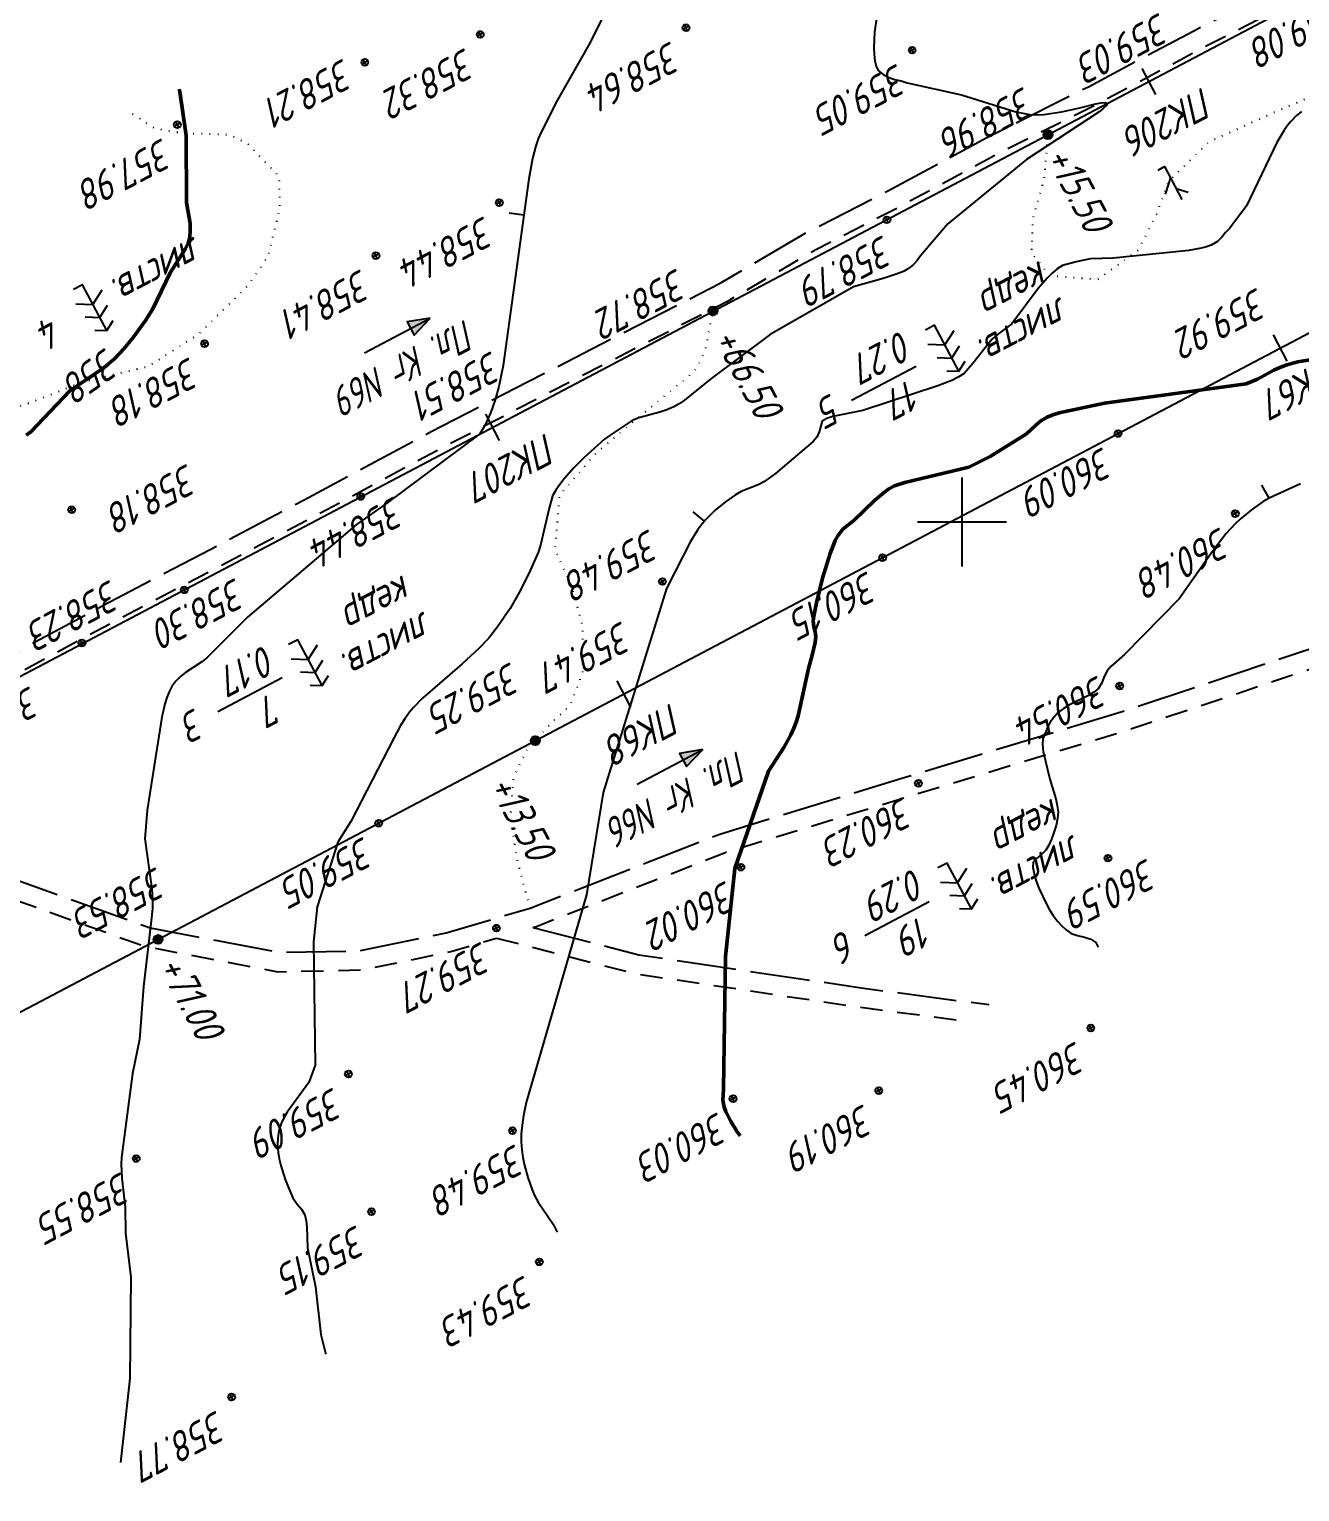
# Model space of a CAD drawing. Extents: x 1516777 to 1518423, y 2190420 to 2191479.
# Drawn here: x 1517674.3 to 1517845.5, y 2190669.3 to 2190866.4 of the extents above; entities that cross this region are included whole.
import ezdxf
from ezdxf.enums import TextEntityAlignment as Align

# ---------------------------------------------------------------- set-up
doc = ezdxf.new("R2010")
doc.units = 0
for name, pattern in [('ИИDash_30_20', [5, 3, -2]), ('ИИDash_80_20', [10, 8, -2]), ('ИИDot', [1, 0, -1])]:
    doc.linetypes.add(name, pattern=pattern)
for name, color, linetype, lineweight in [('ИИ_ГЕОСЕТКА_025', 3, 'Continuous', 25), ('ИИ_ДОРОГА_025', 7, 'Continuous', 25), ('ИИ_КОНТУР_025', 7, 'ИИDot', 25), ('ИИ_ОТМЕТКА_025', 7, 'Continuous', 25), ('ИИ_ПИКЕТАЖ_025', 7, 'Continuous', 25), ('ИИ_РАЗМЕР_025', 7, 'Continuous', 25), ('ИИ_РЕЛЬЕФ_025', 34, 'Continuous', 25), ('ИИ_РЕЛЬЕФ_050', 34, 'Continuous', 50), ('ИИ_ТЕКСТ_025', 7, 'Continuous', 25), ('ИИ_ТРАССА_ТРУБ_025', 7, 'Continuous', 25), ('ИИ_УГОДЬЯ_025', 7, 'Continuous', 25)]:
    doc.layers.add(name, color=color, linetype=linetype, lineweight=lineweight)
doc.styles.add('VNIPISIMPLEXCUR', font='simplex.shx', dxfattribs={"width": 0.8, "oblique": 15})
doc.dimstyles.new('ИИ-2000-м-dm$2', dxfattribs={"dimscale": 2, "dimtxt": 2.5, "dimasz": 2.5, "dimexe": 1.25, "dimexo": 0, "dimgap": 1, "dimtad": 2, "dimtoh": 1, "dimzin": 1, "dimdsep": 46, "dimtxsty": 'VNIPISIMPLEXCUR', "dimcen": 2.5, "dimaunit": 1, "dimazin": 0, "dimtfac": 1, "dimtmove": 1, "dimatfit": 2, "dimfxl": 1, "dimarcsym": 0})

# ---------------------------------------------------------------- blocks, each defined once
blk = doc.blocks.new('ИИ05383')
at = {"color": 0, "linetype": 'Continuous', "lineweight": 25}
for points in [[(0, 1.66), (-0.594, 2.254)], [(0.5, 0), (0, 0), (0, 2.5)], [(0, 0.833), (0.825, 1.658)]]:
    blk.add_lwpolyline(points, dxfattribs=at)
blk = doc.blocks.new('PICKET')
at = {"color": 0, "linetype": 'Continuous', "lineweight": 25}
for p, q in [((-0.23, 0), (0.23, 0)), ((0, 0.23), (0, -0.23))]:
    blk.add_line(p, q, dxfattribs=at)
blk.add_circle((0, 0), 0.23, dxfattribs=at)
at = {"color": 0, "linetype": 'Continuous', "style": 'VNIPISIMPLEXCUR', "oblique": 15, "width": 0.8}
blk.add_attdef('OTMETKA', (1.25, 0.3), '', height=2, dxfattribs=at)
at = {"color": 8, "linetype": 'Continuous', "style": 'VNIPISIMPLEXCUR', "oblique": 15, "width": 0.8, "flags": 1}
blk.add_attdef('NOMER', (1.25, -2.7), '', height=2, dxfattribs=at)
blk = doc.blocks.new('ИИ053672А')
at = {"color": 0, "linetype": 'Continuous'}
for points in [[(0.7, 3.096), (0, 3.5), (-0.7, 3.096)], [(0, 3.5), (0, 0), (0.7, 0)], [(0.85, 2.009), (0, 2.5), (-0.85, 2.009)], [(1, 0.923), (0, 1.5), (-1, 0.923)]]:
    blk.add_lwpolyline(points, dxfattribs=at)
at = {"color": 0, "linetype": 'Continuous', "style": 'VNIPISIMPLEXCUR', "oblique": 15, "width": 0.8}
blk.add_attdef('RACE1', text='', height=2, dxfattribs=at).set_placement((-2, 2.25), align=Align.RIGHT)
blk.add_attdef('HEIGHT', (2, 2.25), '', height=2, dxfattribs=at)
blk.add_attdef('DISTANCE', text='', height=2, dxfattribs=at).set_placement((8.5, 1.75), align=Align.MIDDLE_LEFT)
blk.add_attdef('RACE2', text='', height=2, dxfattribs=at).set_placement((-2, 1.25), align=Align.TOP_RIGHT)
blk.add_attdef('THICKNESS', text='', height=2, dxfattribs=at).set_placement((2, 1.25), align=Align.TOP_LEFT)
blk = doc.blocks.new('ИИ15001')
at = {"color": 0, "linetype": 'Continuous', "lineweight": 25}
blk.add_lwpolyline([(0, 1), (0, -1)], dxfattribs=at)
at = {"color": 0, "linetype": 'Continuous', "lineweight": 25, "style": 'VNIPISIMPLEXCUR', "oblique": 15, "width": 0.8}
blk.add_attdef('STATIONING', text='', height=2, dxfattribs=at).set_placement((0, 2), align=Align.CENTER)
at = {"color": 7, "linetype": 'Continuous', "lineweight": 25, "style": 'VNIPISIMPLEXCUR', "oblique": 15, "width": 0.8}
blk.add_attdef('HEIGHT', text='', height=2, dxfattribs=at).set_placement((0, -2), align=Align.TOP_CENTER)
blk = doc.blocks.new('ИИ15002')
at = {"linetype": 'Continuous', "lineweight": 25}
h = blk.add_hatch(color=0, dxfattribs=at)
edge = h.paths.add_edge_path()
edge.add_arc((0, 0), 0.3, 0, 360)
at = {"color": 0, "linetype": 'Continuous', "lineweight": 25}
blk.add_circle((0, 0), 0.3, dxfattribs=at)
at = {"color": 0, "linetype": 'Continuous', "style": 'VNIPISIMPLEXCUR', "oblique": 15, "width": 0.8}
blk.add_attdef('STATIONING', (1, 1.3), '', height=2, rotation=90, dxfattribs=at)
at = {"color": 7, "linetype": 'Continuous', "style": 'VNIPISIMPLEXCUR', "oblique": 15, "width": 0.8}
blk.add_attdef('HEIGHT', text='', height=2, dxfattribs=at).set_placement((0, -1.3), align=Align.TOP_CENTER)
blk = doc.blocks.new('ИИ053296')
at = {"color": 0, "linetype": 'Continuous', "lineweight": 25}
blk.add_lwpolyline([(0, 0), (1, 0)], dxfattribs=at)
blk = doc.blocks.new('ИИ05012')
at = {"color": 0, "linetype": 'Continuous', "lineweight": 25, "flags": 128}
for points in [[(0, 3), (0, -3)], [(-3, 0), (3, 0)]]:
    blk.add_lwpolyline(points, dxfattribs=at)
blk = doc.blocks.new('*D37')
at = {"layer": 'Defpoints', "color": 0, "transparency": 16777216}
for p in [(1516997.99, 2191462.82), (1518374.71, 2191103.61), (1517445.63, 2190623.9), (1517459.23, 2190587.38), (1517312.46, 2190543.97)]:
    blk.add_point(p, dxfattribs=at)
at = {"layer": 'ИИ_РАЗМЕР_025', "color": 0, "lineweight": -2, "transparency": 16777216}
for p, q in [((1517451.91, 2190631.64), (1517459.4, 2190635.59)), ((1517448.2, 2190623.46), (1517451.91, 2190631.64))]:
    blk.add_line(p, q, dxfattribs=at)
blk.add_arc((1517445.24, 2190613.92), 9.98, 50.8939, 94.6714, dxfattribs=at)
at = {"layer": 'ИИ_РАЗМЕР_025', "color": 0, "transparency": 16777216}
for points in [[(1517444.62, 2190623.24), (1517444.24, 2190624.52), (1517440.59, 2190622.76)], [(1517452.06, 2190622.09), (1517451.02, 2190621.25), (1517454.08, 2190618.58)]]:
    blk.add_solid(points, dxfattribs=at)
at = {"layer": 'ИИ_РАЗМЕР_025', "color": 0, "transparency": 16777216, "insert": (1517457.5, 2190631.19), "char_height": 4, "attachment_point": 5, "rotation": 207.7821, "style": 'VNIPISIMPLEXCUR'}
blk.add_mtext('90%%d', dxfattribs=at)
blk = doc.blocks.new('*D38')
at = {"layer": 'Defpoints', "color": 0, "transparency": 16777216}
for p in [(1518374.71, 2191103.61), (1517383.3, 2190581.34), (1517389.76, 2190577.24), (1517312.46, 2190543.97), (1517433.62, 2190485.82)]:
    blk.add_point(p, dxfattribs=at)
at = {"layer": 'ИИ_РАЗМЕР_025', "color": 0, "lineweight": -2, "transparency": 16777216}
for p, q in [((1517396.55, 2190576.56), (1517404.05, 2190580.5)), ((1517390.59, 2190579.05), (1517396.55, 2190576.56))]:
    blk.add_line(p, q, dxfattribs=at)
blk.add_arc((1517383.32, 2190581.3), 7.61, 328.2344, 357.3275, dxfattribs=at)
at = {"layer": 'ИИ_РАЗМЕР_025', "color": 0, "transparency": 16777216}
for points in [[(1517390.28, 2190580.8), (1517391.58, 2190581.09), (1517390.06, 2190584.85)], [(1517390.25, 2190576.81), (1517389.34, 2190577.78), (1517386.87, 2190574.56)]]:
    blk.add_solid(points, dxfattribs=at)
at = {"layer": 'ИИ_РАЗМЕР_025', "color": 0, "transparency": 16777216, "insert": (1517402.14, 2190576.11), "char_height": 4, "attachment_point": 5, "rotation": 207.7821, "style": 'VNIPISIMPLEXCUR'}
blk.add_mtext('90%%d', dxfattribs=at)
blk = doc.blocks.new('*D39')
at = {"layer": 'Defpoints', "color": 0, "transparency": 16777216}
for p in [(1518374.71, 2191103.61), (1517346.49, 2190565.29), (1517354.45, 2190558.5), (1517312.46, 2190543.97), (1517398.19, 2190467.15)]:
    blk.add_point(p, dxfattribs=at)
at = {"layer": 'ИИ_РАЗМЕР_025', "color": 0, "lineweight": -2, "transparency": 16777216}
blk.add_arc((1517347.89, 2190562.63), 7.75, 327.6817, 357.8802, dxfattribs=at)
at = {"layer": 'ИИ_РАЗМЕР_025', "color": 0, "transparency": 16777216}
for points in [[(1517354.99, 2190562.2), (1517356.29, 2190562.5), (1517354.75, 2190566.25)], [(1517354.89, 2190558), (1517353.99, 2190558.98), (1517351.5, 2190555.78)]]:
    blk.add_solid(points, dxfattribs=at)
at = {"layer": 'ИИ_РАЗМЕР_025', "color": 0, "transparency": 16777216, "insert": (1517360.55, 2190560.37), "char_height": 4, "attachment_point": 5, "rotation": 207.7821, "style": 'VNIPISIMPLEXCUR'}
blk.add_mtext('90%%d', dxfattribs=at)
blk = doc.blocks.new('*D40')
at = {"layer": 'Defpoints', "color": 0, "transparency": 16777216}
for p in [(1518374.71, 2191103.61), (1517312.46, 2190543.97), (1517312.46, 2190543.97), (1517316.73, 2190536.61), (1517283.12, 2190423.93)]:
    blk.add_point(p, dxfattribs=at)
at = {"layer": 'ИИ_РАЗМЕР_025', "color": 0, "lineweight": -2, "transparency": 16777216}
for p, q in [((1517319.17, 2190538.73), (1517325.54, 2190526.65)), ((1517325.54, 2190526.65), (1517340.04, 2190534.3))]:
    blk.add_line(p, q, dxfattribs=at)
blk.add_arc((1517312.46, 2190543.97), 8.51, 283.4479, 0.5992, dxfattribs=at)
at = {"layer": 'ИИ_РАЗМЕР_025', "color": 0, "transparency": 16777216}
for points in [[(1517320.32, 2190543.89), (1517321.62, 2190544.22), (1517319.99, 2190547.94)], [(1517314.44, 2190535.03), (1517314.44, 2190536.36), (1517310.44, 2190535.7)]]:
    blk.add_solid(points, dxfattribs=at)
at = {"layer": 'ИИ_РАЗМЕР_025', "color": 0, "transparency": 16777216, "insert": (1517334.81, 2190527.72), "char_height": 4, "attachment_point": 5, "rotation": 207.7821, "style": 'VNIPISIMPLEXCUR'}
blk.add_mtext("131°31'", dxfattribs=at)
blk = doc.blocks.new('ИИ15009')
at = {"linetype": 'Continuous', "lineweight": 25}
blk.add_hatch(color=0, dxfattribs=at).paths.add_polyline_path([(0, 0), (1.5, -0.5), (1.5, 0.5)])
at = {"color": 0, "linetype": 'Continuous', "lineweight": 25}
blk.add_lwpolyline([(0, 0), (1.5, -0.5), (1.5, 0.5)], close=True, dxfattribs=at)
blk.add_lwpolyline([(5, 0), (0, 0)], dxfattribs=at)

msp = doc.modelspace()

# ---------------------------------------------------------------- linework, layer by layer
at = {"layer": 'ИИ_ДОРОГА_025', "linetype": 'ИИDash_80_20', "flags": 128}
for points in [[(1517639.369, 2190764.985), (1517644.163, 2190767.511), (1517649.587, 2190770.433), (1517656.941, 2190774.176), (1517664.58, 2190777.988), (1517674.98, 2190783.801), (1517684.176, 2190788.73), (1517697.522, 2190795.721), (1517711.331, 2190802.988), (1517728.343, 2190812.139), (1517741.528, 2190818.933), (1517752.694, 2190824.662), (1517767.408, 2190832.187), (1517779.051, 2190839.002), (1517789.992, 2190844.614), (1517803.344, 2190851.798), (1517817.037, 2190858.666), (1517831.335, 2190866.257), (1517856.639, 2190879.219), (1517876.395, 2190889.646), (1517887.535, 2190896.202), (1517902.544, 2190904.108), (1517917.684, 2190912.222), (1517927.845, 2190917.574), (1517945.302, 2190926.771), (1517966.397, 2190937.261), (1517985.624, 2190947.597), (1517994.283, 2190952.109), (1517997.892, 2190953.931), (1517999.646, 2190954.898), (1518008.078, 2190959.486), (1518018.798, 2190964.763), (1518035.591, 2190973.732), (1518049.699, 2190980.715), (1518052.887, 2190982.394), (1518056.523, 2190984.447), (1518059.909, 2190986.253), (1518063.365, 2190988.218), (1518066.641, 2190989.98), (1518070.852, 2190992.4), (1518075.312, 2190994.9), (1518079.062, 2190996.976), (1518085.686, 2191000.694), (1518088.55, 2191002.15), (1518088.8, 2191002.286), (1518093.557, 2191004.864), (1518097.985, 2191006.821), (1518101.354, 2191008.343), (1518106.023, 2191010.682), (1518110.908, 2191013.255), (1518115.302, 2191015.691), (1518119.014, 2191017.81), (1518124.07, 2191020.361), (1518129.024, 2191022.884), (1518134.936, 2191025.848), (1518143.333, 2191030.331), (1518151.611, 2191034.633), (1518159.438, 2191038.702), (1518165.776, 2191042.116), (1518173.176, 2191046.013), (1518181.88, 2191050.598), (1518188.366, 2191053.89), (1518194.298, 2191057.098), (1518199.687, 2191059.969), (1518204.693, 2191063.958), (1518207.049, 2191065.908), (1518208.568, 2191067.21), (1518210.998, 2191068.534), (1518214.159, 2191069.77), (1518217.421, 2191071.264), (1518221.975, 2191072.988), (1518225.595, 2191074.106), (1518229.415, 2191076.383), (1518233.842, 2191078.152), (1518241.544, 2191082.418), (1518247.909, 2191085.467), (1518251.779, 2191087.439), (1518254.542, 2191088.928), (1518257.464, 2191090.399), (1518262.491, 2191092.946), (1518271.712, 2191097.938), (1518281.797, 2191103.15), (1518287.664, 2191106.153), (1518293.094, 2191109.137), (1518297.579, 2191111.378), (1518301.112, 2191113.243), (1518303.993, 2191115.094), (1518307.633, 2191116.741), (1518313.541, 2191119.924), (1518316.327, 2191121.327), (1518319.607, 2191122.88)], [(1517642.706, 2190763.804), (1517646.373, 2190762.382), (1517671.272, 2190752.235), (1517690.556, 2190745.311), (1517707.985, 2190741.988), (1517718.885, 2190742.215), (1517730.452, 2190744.619), (1517741.78, 2190747.952), (1517767.338, 2190757.936), (1517792.022, 2190765.499), (1517821.583, 2190774.45), (1517864.349, 2190788.733), (1517898.746, 2190798.952), (1517931.206, 2190809.766), (1517969.377, 2190822.242)], [(1517742.143, 2190745.349), (1517756.461, 2190741.677), (1517786.712, 2190737.16), (1517803.68, 2190734.946)]]:
    msp.add_lwpolyline(points, dxfattribs=at)
at = {"layer": 'ИИ_ДОРОГА_025', "linetype": 'ИИDash_30_20', "flags": 128}
for points in [[(1517642.706, 2190763.804), (1517645.386, 2190765.216), (1517650.794, 2190768.13), (1517658.111, 2190771.855), (1517665.795, 2190775.689), (1517676.229, 2190781.52), (1517685.394, 2190786.433), (1517698.73, 2190793.419), (1517712.552, 2190800.693), (1517729.555, 2190809.838), (1517742.717, 2190816.621), (1517753.879, 2190822.348), (1517768.657, 2190829.906), (1517780.302, 2190836.721), (1517791.201, 2190842.312), (1517804.543, 2190849.49), (1517818.23, 2190856.356), (1517832.537, 2190863.952), (1517857.839, 2190876.912), (1517877.662, 2190887.375), (1517888.801, 2190893.93), (1517903.764, 2190901.812), (1517918.904, 2190909.926), (1517929.057, 2190915.273), (1517946.487, 2190924.457), (1517967.591, 2190934.952), (1517986.84, 2190945.299), (1517995.469, 2190949.795), (1517999.106, 2190951.632), (1518000.895, 2190952.617), (1518009.274, 2190957.177), (1518019.985, 2190962.449), (1518036.78, 2190971.419), (1518050.881, 2190978.399), (1518054.132, 2190980.112), (1518057.774, 2190982.167), (1518061.163, 2190983.976), (1518064.623, 2190985.943), (1518067.905, 2190987.707), (1518072.135, 2190990.139), (1518076.577, 2190992.628), (1518080.328, 2190994.705), (1518086.912, 2190998.401), (1518089.759, 2190999.848), (1518090.039, 2191000), (1518094.704, 2191002.528), (1518099.046, 2191004.447), (1518102.472, 2191005.995), (1518107.211, 2191008.369), (1518112.144, 2191010.967), (1518116.577, 2191013.425), (1518120.245, 2191015.519), (1518125.246, 2191018.042), (1518130.196, 2191020.564), (1518136.131, 2191023.539), (1518144.545, 2191028.03), (1518152.81, 2191032.326), (1518160.654, 2191036.403), (1518166.999, 2191039.821), (1518174.388, 2191043.713), (1518183.074, 2191048.289), (1518189.573, 2191051.587), (1518195.528, 2191054.807), (1518201.121, 2191057.787), (1518206.332, 2191061.939), (1518208.723, 2191063.919), (1518210.052, 2191065.057), (1518212.098, 2191066.172), (1518215.175, 2191067.375), (1518218.423, 2191068.863), (1518222.82, 2191070.527), (1518226.66, 2191071.713), (1518230.57, 2191074.044), (1518234.959, 2191075.798), (1518242.737, 2191080.106), (1518249.061, 2191083.136), (1518252.986, 2191085.136), (1518255.743, 2191086.622), (1518258.637, 2191088.078), (1518263.698, 2191090.643), (1518272.928, 2191095.64), (1518282.987, 2191100.838), (1518288.882, 2191103.856), (1518294.302, 2191106.834), (1518298.768, 2191109.066), (1518302.423, 2191110.996), (1518305.238, 2191112.804), (1518308.787, 2191114.409), (1518314.742, 2191117.618), (1518317.468, 2191118.991), (1518320.446, 2191120.4)], [(1517742.143, 2190745.349), (1517742.622, 2190745.49), (1517768.193, 2190755.479), (1517792.78, 2190763.011), (1517822.371, 2190771.972), (1517865.132, 2190786.254), (1517899.528, 2190796.472), (1517932.021, 2190807.297), (1517955.699, 2190815.036)], [(1517639.866, 2190762.117), (1517645.413, 2190759.966), (1517670.342, 2190749.806), (1517689.869, 2190742.795), (1517707.767, 2190739.383), (1517719.179, 2190739.621), (1517731.085, 2190742.095), (1517737.269, 2190743.915)], [(1517737.269, 2190743.915), (1517755.945, 2190739.126), (1517786.352, 2190734.585), (1517799.691, 2190732.845)]]:
    msp.add_lwpolyline(points, dxfattribs=at)
at = {"layer": 'ИИ_КОНТУР_025', "flags": 128}
for points in [[(1517811.664, 2190853.062), (1517811.076, 2190846.35), (1517809.548, 2190840.853), (1517809.344, 2190836.272), (1517811.789, 2190833.218), (1517818.309, 2190832.709), (1517823.81, 2190836.679), (1517826.255, 2190841.464), (1517827.885, 2190845.943), (1517833.285, 2190851.236), (1517842.046, 2190855.206), (1517847.751, 2190857.649), (1517850.705, 2190860.296), (1517852.539, 2190862.128), (1517858.658, 2190867.521), (1517866.478, 2190874.033), (1517879.773, 2190878.2), (1517883.161, 2190872.209), (1517880.555, 2190862.832), (1517873.516, 2190857.623), (1517862.308, 2190854.497), (1517853.184, 2190846.943), (1517847.596, 2190841.799), (1517848.141, 2190831.63), (1517855.009, 2190825.845), (1517861.004, 2190822.198), (1517869.346, 2190820.635), (1517878.991, 2190819.854), (1517887.332, 2190817.249), (1517896.195, 2190816.728), (1517901.669, 2190816.728), (1517908.446, 2190818.03), (1517918.613, 2190819.854), (1517931.907, 2190818.291), (1517939.466, 2190820.375), (1517944.158, 2190825.584), (1517945.983, 2190833.919), (1517945.722, 2190842.255), (1517943.116, 2190849.808), (1517936.353, 2190859.71), (1517931.392, 2190870.048), (1517931.331, 2190875.025), (1517933.21, 2190879.763), (1517935.556, 2190882.107), (1517941.295, 2190887.197)], [(1517688.188, 2190854.999), (1517691.181, 2190853.069), (1517694.806, 2190852.43), (1517701.309, 2190852.217), (1517703.761, 2190850.939), (1517707.919, 2190846.571), (1517708.025, 2190842.31), (1517706.426, 2190835.812), (1517703.761, 2190831.87), (1517697.045, 2190825.266), (1517690.222, 2190820.898), (1517681.48, 2190818.874), (1517674.551, 2190816.104), (1517671.422, 2190815.061), (1517665.697, 2190814.909), (1517659.834, 2190815.016), (1517656.422, 2190816.294), (1517652.691, 2190818.638), (1517649.706, 2190821.727), (1517648, 2190827.053), (1517647.574, 2190832.699), (1517647.73, 2190833.686)], [(1517741.78, 2190747.952), (1517739.993, 2190754.681), (1517739.167, 2190760.457), (1517739.58, 2190765.614), (1517741.231, 2190769.121), (1517744.741, 2190773.04), (1517747.218, 2190775.309), (1517748.87, 2190779.641), (1517748.87, 2190786.036), (1517747.425, 2190791.193), (1517745.154, 2190796.35), (1517745.773, 2190803.57), (1517750.728, 2190809.346), (1517757.127, 2190814.709), (1517763.94, 2190820.279), (1517765.385, 2190822.961), (1517766.503, 2190828.804)]]:
    msp.add_lwpolyline(points, dxfattribs=at)
at = {"layer": 'ИИ_ПИКЕТАЖ_025'}
for points in [[(1517793.808, 2190820.969), (1517785.122, 2190816.393)], [(1517708.377, 2190778.98), (1517699.692, 2190774.404)]]:
    msp.add_lwpolyline(points, dxfattribs=at)
at = {"layer": 'ИИ_РЕЛЬЕФ_025'}
for points, elevation in [([(1517755.434, 2190875.932), (1517749.888, 2190864.64), (1517745.431, 2190856.798), (1517743.268, 2190852.554), (1517742.885, 2190851.65), (1517742.547, 2190850.697), (1517742.105, 2190849.009), (1517741.629, 2190846.269), (1517738.17, 2190821.074), (1517737.555, 2190818.251), (1517737.057, 2190816.483), (1517736.475, 2190814.821), (1517735.798, 2190813.281), (1517735.42, 2190812.562), (1517735.014, 2190811.878), (1517722.455, 2190802.536), (1517718.369, 2190799.65), (1517703.702, 2190787.167), (1517698.204, 2190781.667), (1517697.506, 2190781.144), (1517695.319, 2190779.694), (1517694.635, 2190779.152), (1517694.011, 2190778.532), (1517693.47, 2190777.803), (1517693.1, 2190777.11), (1517692.79, 2190776.339), (1517692.532, 2190775.5), (1517692.13, 2190773.672), (1517690.14, 2190761.145), (1517689.853, 2190757.279), (1517690.789, 2190750.554), (1517690.887, 2190748.823), (1517690.865, 2190747.907), (1517690.691, 2190746.223), (1517689.641, 2190737.373), (1517689.105, 2190730.24), (1517688.174, 2190725.65), (1517686.692, 2190714.323), (1517686.657, 2190713.463), (1517686.75, 2190711.547), (1517687.203, 2190707.616), (1517687.215, 2190704.13), (1517687.967, 2190698.207), (1517687.804, 2190684.542), (1517686.574, 2190673.25)], 358.5), ([(1517788.523, 2190868.189), (1517788.223, 2190866.032), (1517788.125, 2190863.949), (1517788.164, 2190863), (1517788.267, 2190862.15), (1517788.44, 2190861.425), (1517788.687, 2190860.851), (1517789.345, 2190860.364), (1517790.069, 2190859.955), (1517790.885, 2190859.656), (1517791.787, 2190859.458), (1517792.632, 2190859.194), (1517799.946, 2190857.56), (1517807.284, 2190855.28), (1517808.197, 2190855.084), (1517809.109, 2190854.941), (1517810.019, 2190854.861), (1517811.055, 2190854.941), (1517813.44, 2190855.299), (1517815.889, 2190855.822), (1517817.984, 2190856.336), (1517818.769, 2190856.487), (1517819.31, 2190856.523), (1517819.555, 2190856.411), (1517819.471, 2190856.151), (1517819.096, 2190855.773), (1517818.481, 2190855.298), (1517808.689, 2190848.873), (1517798.082, 2190840.205), (1517794.398, 2190835.857), (1517793.958, 2190835.262), (1517793.452, 2190834.683), (1517792.781, 2190834.148), (1517792.097, 2190833.776), (1517791.284, 2190833.437), (1517789.389, 2190832.829), (1517785.362, 2190831.675), (1517774.132, 2190825.278), (1517766.16, 2190819.282), (1517762.615, 2190816.423), (1517761.889, 2190815.936), (1517761.151, 2190815.51), (1517760.227, 2190815.103), (1517759.273, 2190814.799), (1517756.42, 2190814.027), (1517755.536, 2190813.658), (1517752.553, 2190811.718), (1517751.806, 2190811.153), (1517749.077, 2190808.693), (1517747.69, 2190807.305), (1517746.379, 2190805.824), (1517745.788, 2190805.062), (1517745.259, 2190804.294), (1517744.807, 2190803.524), (1517744.286, 2190801.665), (1517743.196, 2190796.888), (1517742.854, 2190795.881), (1517741.808, 2190793.457), (1517740.545, 2190790.916), (1517739.073, 2190788.352), (1517737.4, 2190785.863), (1517736.212, 2190784.353), (1517734.879, 2190782.948), (1517732.612, 2190780.885), (1517727.275, 2190776.265), (1517726.047, 2190774.989), (1517725.525, 2190774.358), (1517724.88, 2190773.465), (1517724.325, 2190772.589), (1517723.407, 2190770.871), (1517717.594, 2190759.647), (1517715.878, 2190756.826), (1517713.056, 2190748.116), (1517712.598, 2190743.422), (1517712.817, 2190726.793), (1517711.94, 2190724.443), (1517709.018, 2190720.468), (1517708.559, 2190719.691), (1517708.217, 2190718.93), (1517707.924, 2190717.948), (1517707.772, 2190717.003), (1517707.741, 2190716.042), (1517707.812, 2190715.016), (1517707.945, 2190714.181), (1517708.163, 2190713.267), (1517708.77, 2190711.362), (1517709.47, 2190709.615), (1517709.804, 2190708.899), (1517710.363, 2190708.066), (1517710.945, 2190707.393), (1517711.4, 2190706.6), (1517711.592, 2190705.823), (1517711.682, 2190704.95), (1517711.778, 2190702.165), (1517712.867, 2190696.902), (1517713.584, 2190690.501), (1517714.204, 2190687.988), (1517714.255, 2190687.834)], 359), ([(1517845.792, 2190855.321), (1517845.064, 2190854.73), (1517844.316, 2190853.971), (1517843.843, 2190853.391), (1517843.375, 2190852.717), (1517842.452, 2190851.136), (1517838.369, 2190842.604), (1517836.098, 2190839.611), (1517835.544, 2190839.014), (1517835.038, 2190838.401), (1517834.436, 2190837.819), (1517833.592, 2190837.314), (1517832.978, 2190837.084), (1517832.26, 2190836.887), (1517830.566, 2190836.576), (1517820.39, 2190835.573), (1517817.351, 2190835.447), (1517815.417, 2190835.083), (1517813.538, 2190834.553), (1517812.832, 2190834.103), (1517812.159, 2190833.552), (1517811.514, 2190832.917), (1517810.287, 2190831.457), (1517806.732, 2190826.7), (1517804.785, 2190825.267), (1517804.117, 2190824.674), (1517803.606, 2190824.109), (1517801.467, 2190821.344), (1517800.281, 2190820.032), (1517799.495, 2190819.518), (1517798.634, 2190819.078), (1517796.77, 2190818.338), (1517786.649, 2190815.018), (1517782.608, 2190814.218), (1517781.78, 2190813.94), (1517781.171, 2190813.569), (1517780.728, 2190812.148), (1517780.422, 2190811.445), (1517779.922, 2190810.853), (1517774.845, 2190806.53), (1517774.074, 2190805.932), (1517773.306, 2190805.412), (1517772.536, 2190805.005), (1517770.239, 2190804.097), (1517769.474, 2190803.675), (1517768.118, 2190802.719), (1517766.751, 2190801.581), (1517765.447, 2190800.277), (1517764.842, 2190799.568), (1517764.336, 2190798.888), (1517763.408, 2190797.38), (1517760.172, 2190791.016), (1517751.632, 2190763.554), (1517749.386, 2190749.758), (1517741.258, 2190721.769), (1517740.879, 2190719.985), (1517740.645, 2190718.328), (1517740.594, 2190717.555), (1517740.59, 2190716.445), (1517740.657, 2190715.393), (1517740.786, 2190714.392), (1517740.968, 2190713.438), (1517741.456, 2190711.65), (1517742.05, 2190709.99), (1517742.436, 2190709.129), (1517742.882, 2190708.335), (1517744.871, 2190705.376), (1517745.442, 2190704.264)], 359.5), ([(1517845.659, 2190805.141), (1517841.412, 2190803.211), (1517840.599, 2190802.744), (1517839.029, 2190801.649), (1517837.498, 2190800.394), (1517836.859, 2190799.796), (1517835.625, 2190798.454), (1517833.856, 2190796.168), (1517829.273, 2190789.629), (1517821.923, 2190782.122), (1517820.083, 2190780.526), (1517819.571, 2190779.949), (1517819.17, 2190779.161), (1517818.871, 2190778.327), (1517818.359, 2190777.518), (1517817.788, 2190777.044), (1517817.043, 2190776.6), (1517814.415, 2190775.299), (1517813.623, 2190774.824), (1517812.981, 2190774.303), (1517812.394, 2190773.668), (1517811.879, 2190773.005), (1517811.511, 2190772.282), (1517810.91, 2190770.781), (1517810.857, 2190769.956), (1517810.953, 2190769.07), (1517811.834, 2190765.321), (1517812.671, 2190762.679), (1517812.845, 2190761.787), (1517812.967, 2190760.89), (1517812.878, 2190760.02), (1517812.68, 2190759.093), (1517812.398, 2190758.156), (1517812.061, 2190757.26), (1517811.692, 2190756.454), (1517811.32, 2190755.787), (1517810.706, 2190755.194), (1517810.11, 2190754.709), (1517809.588, 2190754.169), (1517809.561, 2190753.473), (1517809.717, 2190752.595), (1517810.014, 2190751.6), (1517810.412, 2190750.552), (1517811.345, 2190748.556), (1517811.798, 2190747.739), (1517812.301, 2190746.958), (1517812.848, 2190746.243), (1517813.433, 2190745.599), (1517814.052, 2190745.031), (1517814.701, 2190744.545), (1517815.584, 2190744.271), (1517816.516, 2190744.057), (1517817.375, 2190743.783), (1517818.041, 2190743.33), (1517818.369, 2190742.685)], 360.5)]:
    msp.add_lwpolyline(points, dxfattribs=dict(at, elevation=elevation))
at = {"layer": 'ИИ_РЕЛЬЕФ_050'}
for points, elevation in [([(1517694.489, 2190858.318), (1517694.577, 2190857.969), (1517695.424, 2190852.07), (1517695.476, 2190843.059), (1517695.942, 2190840.232), (1517695.964, 2190839.3), (1517695.92, 2190838.375), (1517695.666, 2190837.56), (1517695.276, 2190836.757), (1517693.262, 2190833.582), (1517690.904, 2190828.715), (1517689.932, 2190827.155), (1517688.284, 2190824.848), (1517687.064, 2190823.37), (1517685.759, 2190822.009), (1517684.348, 2190820.821), (1517679.724, 2190817.693), (1517674.469, 2190812.144), (1517673.827, 2190811.699)], 358), ([(1517854.917, 2190823.164), (1517845.299, 2190821.584), (1517843.794, 2190821.182), (1517842.843, 2190820.83), (1517842.031, 2190820.449), (1517839.831, 2190819.258), (1517838.336, 2190818.632), (1517819.235, 2190816.022), (1517813.125, 2190814.726), (1517812.254, 2190814.453), (1517811.492, 2190814.138), (1517810.65, 2190813.632), (1517809.964, 2190813.067), (1517808.685, 2190811.899), (1517803.822, 2190808.838), (1517800.937, 2190807.404), (1517792.311, 2190805.332), (1517790.902, 2190804.85), (1517790.132, 2190804.455), (1517789.538, 2190804.03), (1517788.216, 2190802.872), (1517785.414, 2190800.183), (1517783.948, 2190799.026), (1517783.246, 2190798.126), (1517782.921, 2190797.488), (1517782.231, 2190795.736), (1517781.208, 2190792.421), (1517780.382, 2190789.093), (1517780.044, 2190787.317), (1517779.961, 2190786.662), (1517780.014, 2190785.81), (1517780.208, 2190785.208), (1517780.304, 2190784.523), (1517780.215, 2190783.764), (1517779.787, 2190782.035), (1517779.303, 2190780.26), (1517777.922, 2190773.866), (1517777.659, 2190773.01), (1517777.357, 2190772.19), (1517776.95, 2190771.293), (1517775.998, 2190769.624), (1517773.927, 2190766.433), (1517769.403, 2190753.282), (1517768.112, 2190741.428), (1517767.871, 2190723.586), (1517767.747, 2190722.059), (1517767.939, 2190721.111), (1517768.169, 2190720.543), (1517768.815, 2190719.272), (1517769.709, 2190717.819), (1517770.11, 2190717.26)], 360)]:
    msp.add_lwpolyline(points, dxfattribs=dict(at, elevation=elevation))
at = {"layer": 'ИИ_ТРАССА_ТРУБ_025', "color": 4}
for points in [[(1518356.054, 2191139.03), (1518326.78, 2191123.61), (1518126.36, 2191018.02), (1517878.75, 2190887.57), (1517637.12, 2190760.28), (1517400.06, 2190635.39), (1517285.1, 2190853.45), (1517160.06, 2191090.88), (1517083.07, 2191237.03), (1516971.455, 2191448.836)], [(1518374.713, 2191103.607), (1517312.459, 2190543.969), (1516865.23, 2191392.859)]]:
    msp.add_lwpolyline(points, dxfattribs=at)
at = {"layer": 'ИИ_УГОДЬЯ_025'}
msp.add_lwpolyline([(1517795.593, 2190748.812), (1517786.908, 2190744.236)], dxfattribs=at)

# ---------------------------------------------------------------- block references
at = {"layer": 'ИИ_ГЕОСЕТКА_025', "xscale": 2, "yscale": 2, "zscale": 2}
msp.add_blockref('ИИ05012', (1517800, 2190800), dxfattribs=at)
at = {"layer": 'ИИ_ОТМЕТКА_025'}
ref = msp.add_blockref('PICKET', (1517842.43, 2190868.51, 359.08), dxfattribs=dict(at, xscale=2, yscale=2, zscale=2, rotation=207.7819444444445))
ref.add_attrib('OTMETKA', '359.08', (1517850.16, 2190870.947, -354.32), dxfattribs={"layer": '0', "color": 0, "linetype": 'Continuous', "height": 4, "rotation": 207.78194, "style": 'VNIPISIMPLEXCUR', "oblique": 15, "width": 0.8})
at = {"layer": 'ИИ_ОТМЕТКА_025', "xscale": 2, "yscale": 2, "zscale": 2, "rotation": 207.7819444444445}
for p, values in [((1517762.8, 2190866.61, 358.64), {'OTMETKA': '358.64'}), ((1517735.06, 2190865.71, 358.32), {'OTMETKA': '358.32'}), ((1517793.285, 2190863.593, 359.05), {'OTMETKA': '359.05'}), ((1517694.223, 2190853.553, 357.98), {'OTMETKA': '357.98'}), ((1517737.628, 2190843.034, 358.44), {'OTMETKA': '358.44'}), ((1517721, 2190835.89, 358.41), {'OTMETKA': '358.41'}), ((1517697.89, 2190824.03, 358.18), {'OTMETKA': '358.18'}), ((1517821.054, 2190811.918, 360.09), {'OTMETKA': '360.09'}), ((1517836.85, 2190801.12, 360.48), {'OTMETKA': '360.48'}), ((1517789.306, 2190795.191, 360.15), {'OTMETKA': '360.15'}), ((1517794.126, 2190764.777, 360.23), {'OTMETKA': '360.23'}), ((1517721.375, 2190759.402, 359.05), {'OTMETKA': '359.05'}), ((1517770.2, 2190753.47, 360.02), {'OTMETKA': '360.02'}), ((1517737.245, 2190745.263, 359.27), {'OTMETKA': '359.27'}), ((1517817.375, 2190731.803, 360.45), {'OTMETKA': '360.45'}), ((1517717.28, 2190725.59, 359.09), {'OTMETKA': '359.09'}), ((1517788.786, 2190723.357, 360.19), {'OTMETKA': '360.19'}), ((1517769.136, 2190722.273, 360.03), {'OTMETKA': '360.03'}), ((1517688.68, 2190714.2, 358.55), {'OTMETKA': '358.55'}), ((1517720.4, 2190707.05, 359.15), {'OTMETKA': '359.15'}), ((1517743.03, 2190700.27, 359.43), {'OTMETKA': '359.43'}), ((1517701.54, 2190682.06, 358.77), {'OTMETKA': '358.77'})]:
    msp.add_blockref('PICKET', p, dxfattribs=at).add_auto_attribs(values)
at = {"layer": 'ИИ_ОТМЕТКА_025'}
ref = msp.add_blockref('PICKET', (1517719.5, 2190861.94, 358.21), dxfattribs=dict(at, xscale=2, yscale=2, zscale=2, rotation=207.7819444444445))
ref.add_attrib('OTMETKA', '358.21', (1517716.686, 2190862.575, 358.21), dxfattribs={"layer": '0', "color": 0, "linetype": 'Continuous', "height": 4, "rotation": 207.78194, "style": 'VNIPISIMPLEXCUR', "oblique": 15, "width": 0.8})
ref = msp.add_blockref('PICKET', (1517789.89, 2190840.72, 358.79), dxfattribs=dict(at, xscale=2, yscale=2, zscale=2, rotation=207.7819444444445))
ref.add_attrib('OTMETKA', '358.79', (1517789.456, 2190838.783, -354.61), dxfattribs={"layer": '0', "color": 0, "linetype": 'Continuous', "height": 4, "rotation": 207.78194, "style": 'VNIPISIMPLEXCUR', "oblique": 15, "width": 0.8})
ref = msp.add_blockref('PICKET', (1517679.98, 2190801.64, 358.18), dxfattribs=dict(at, xscale=2, yscale=2, zscale=2, rotation=207.7819444444445))
ref.add_attrib('OTMETKA', '358.18', (1517695.646, 2190807.967, 358.18), dxfattribs={"layer": '0', "color": 0, "linetype": 'Continuous', "height": 4, "rotation": 207.78194, "style": 'VNIPISIMPLEXCUR', "oblique": 15, "width": 0.8})
ref = msp.add_blockref('PICKET', (1517718.95, 2190803.43, 358.44), dxfattribs=dict(at, xscale=2, yscale=2, zscale=2, rotation=207.7819444444445))
ref.add_attrib('OTMETKA', '358.44', (1517723.588, 2190803.601, -354.96), dxfattribs={"layer": '0', "color": 0, "linetype": 'Continuous', "height": 4, "rotation": 207.78194, "style": 'VNIPISIMPLEXCUR', "oblique": 15, "width": 0.8})
ref = msp.add_blockref('PICKET', (1517759.61, 2190791.98, 359.48), dxfattribs=dict(at, xscale=2, yscale=2, zscale=2, rotation=207.7819444444445))
ref.add_attrib('OTMETKA', '359.48', (1517757.95, 2190799.16, 359.48), dxfattribs={"layer": '0', "color": 0, "linetype": 'Continuous', "height": 4, "rotation": 207.78194, "style": 'VNIPISIMPLEXCUR', "oblique": 15, "width": 0.8})
ref = msp.add_blockref('PICKET', (1517681.37, 2190783.68, 358.23), dxfattribs=dict(at, xscale=2, yscale=2, zscale=2, rotation=207.7819444444445))
ref.add_attrib('OTMETKA', '358.23', (1517685.265, 2190792.329, -355.17), dxfattribs={"layer": '0', "color": 0, "linetype": 'Continuous', "height": 4, "rotation": 207.78194, "style": 'VNIPISIMPLEXCUR', "oblique": 15, "width": 0.8})
ref = msp.add_blockref('PICKET', (1517695.16, 2190790.85, 358.3), dxfattribs=dict(at, xscale=2, yscale=2, zscale=2, rotation=207.7819444444445))
ref.add_attrib('OTMETKA', '358.30', (1517702.14, 2190792.582, -355.1), dxfattribs={"layer": '0', "color": 0, "linetype": 'Continuous', "height": 4, "rotation": 207.78194, "style": 'VNIPISIMPLEXCUR', "oblique": 15, "width": 0.8})
ref = msp.add_blockref('PICKET', (1517821.27, 2190777.89, 360.54), dxfattribs=dict(at, xscale=2, yscale=2, zscale=2, rotation=207.7819444444445))
ref.add_attrib('OTMETKA', '360.54', (1517818.42, 2190779.446, 360.54), dxfattribs={"layer": '0', "color": 0, "linetype": 'Continuous', "height": 4, "rotation": 207.78194, "style": 'VNIPISIMPLEXCUR', "oblique": 15, "width": 0.8})
ref = msp.add_blockref('PICKET', (1517663.8, 2190774.27, 358.23), dxfattribs=dict(at, xscale=2, yscale=2, zscale=2, rotation=207.7819444444445))
ref.add_attrib('OTMETKA', '358.23', (1517674.47, 2190778.004, -355.17), dxfattribs={"layer": '0', "color": 0, "linetype": 'Continuous', "height": 4, "rotation": 207.78194, "style": 'VNIPISIMPLEXCUR', "oblique": 15, "width": 0.8})
ref = msp.add_blockref('PICKET', (1517819.68, 2190754.69, 360.59), dxfattribs=dict(at, xscale=2, yscale=2, zscale=2, rotation=207.7819444444445))
ref.add_attrib('OTMETKA', '360.59', (1517825.07, 2190754.783, 360.59), dxfattribs={"layer": '0', "color": 0, "linetype": 'Continuous', "height": 4, "rotation": 207.78194, "style": 'VNIPISIMPLEXCUR', "oblique": 15, "width": 0.8})
ref = msp.add_blockref('PICKET', (1517739.41, 2190717.97, 359.48), dxfattribs=dict(at, xscale=2, yscale=2, zscale=2, rotation=207.7819444444445))
ref.add_attrib('OTMETKA', '359.48', (1517739.884, 2190716.26, 359.48), dxfattribs={"layer": '0', "color": 0, "linetype": 'Continuous', "height": 4, "rotation": 207.78194, "style": 'VNIPISIMPLEXCUR', "oblique": 15, "width": 0.8})
at = {"layer": 'ИИ_ПИКЕТАЖ_025', "color": 4}
ref = msp.add_blockref('ИИ15001', (1517825.216, 2190859.368, 359.03), dxfattribs=dict(at, xscale=2, yscale=2, zscale=2, rotation=207.7801))
ref.add_attrib('STATIONING', 'ПК206', dxfattribs={"layer": '0', "color": 0, "linetype": 'Continuous', "lineweight": 25, "height": 4, "rotation": 207.7801, "style": 'VNIPISIMPLEXCUR', "oblique": 15, "width": 0.8}).set_placement((1517827.08, 2190855.829), align=Align.CENTER)
ref.add_attrib('HEIGHT', '359.03', dxfattribs={"layer": '0', "color": 7, "linetype": 'Continuous', "lineweight": 25, "height": 4, "rotation": 207.78194, "style": 'VNIPISIMPLEXCUR', "oblique": 15, "width": 0.8}).set_placement((1517822.92, 2190862.236), align=Align.TOP_CENTER)
ref = msp.add_blockref('ИИ15002', (1517811.587, 2190852.189, 358.96), dxfattribs=dict(at, xscale=2, yscale=2, zscale=2, rotation=297.7797222222222))
ref.add_attrib('STATIONING', '+15.50', (1517811.144, 2190849.323, 358.96), dxfattribs={"layer": '0', "color": 0, "linetype": 'Continuous', "height": 4, "rotation": 297.77972, "style": 'VNIPISIMPLEXCUR', "oblique": 15, "width": 0.8})
ref.add_attrib('HEIGHT', '358.96', dxfattribs={"layer": '0', "color": 7, "linetype": 'Continuous', "height": 4, "rotation": 207.78194, "style": 'VNIPISIMPLEXCUR', "oblique": 15, "width": 0.8}).set_placement((1517804.488, 2190852.183, -0.73), align=Align.TOP_CENTER)
ref = msp.add_blockref('ИИ15002', (1517766.435, 2190828.449, 358.72), dxfattribs=dict(at, xscale=2, yscale=2, zscale=2, rotation=297.7797222222222))
ref.add_attrib('STATIONING', '+66.50', (1517766.371, 2190824.884, 358.72), dxfattribs={"layer": '0', "color": 0, "linetype": 'Continuous', "height": 4, "rotation": 297.77972, "style": 'VNIPISIMPLEXCUR', "oblique": 15, "width": 0.8})
ref.add_attrib('HEIGHT', '358.72', dxfattribs={"layer": '0', "color": 7, "linetype": 'Continuous', "height": 4, "rotation": 207.78194, "style": 'VNIPISIMPLEXCUR', "oblique": 15, "width": 0.8}).set_placement((1517757.837, 2190827.761, -0.97), align=Align.TOP_CENTER)
ref = msp.add_blockref('ИИ15001', (1517842.919, 2190823.437, 359.92), dxfattribs=dict(at, xscale=2, yscale=2, zscale=2, rotation=207.7821))
ref.add_attrib('STATIONING', 'ПК67', dxfattribs={"layer": '0', "color": 0, "linetype": 'Continuous', "lineweight": 25, "height": 4, "rotation": 207.7821, "style": 'VNIPISIMPLEXCUR', "oblique": 15, "width": 0.8}).set_placement((1517844.784, 2190819.898), align=Align.CENTER)
ref.add_attrib('HEIGHT', '359.92', dxfattribs={"layer": '0', "color": 7, "linetype": 'Continuous', "lineweight": 25, "height": 4, "rotation": 207.78194, "style": 'VNIPISIMPLEXCUR', "oblique": 15, "width": 0.8}).set_placement((1517836.038, 2190825.145), align=Align.TOP_CENTER)
ref = msp.add_blockref('ИИ15001', (1517736.742, 2190812.76, 358.51), dxfattribs=dict(at, xscale=2, yscale=2, zscale=2, rotation=207.7801))
ref.add_attrib('STATIONING', 'ПК207', dxfattribs={"layer": '0', "color": 0, "linetype": 'Continuous', "lineweight": 25, "height": 4, "rotation": 207.7801, "style": 'VNIPISIMPLEXCUR', "oblique": 15, "width": 0.8}).set_placement((1517738.606, 2190809.221), align=Align.CENTER)
ref.add_attrib('HEIGHT', '358.51', dxfattribs={"layer": '0', "color": 7, "linetype": 'Continuous', "lineweight": 25, "height": 4, "rotation": 207.78194, "style": 'VNIPISIMPLEXCUR', "oblique": 15, "width": 0.8}).set_placement((1517733.087, 2190816.734), align=Align.TOP_CENTER)
ref = msp.add_blockref('ИИ15001', (1517754.447, 2190776.826, 359.47), dxfattribs=dict(at, xscale=2, yscale=2, zscale=2, rotation=207.7821))
ref.add_attrib('STATIONING', 'ПК68', dxfattribs={"layer": '0', "color": 0, "linetype": 'Continuous', "lineweight": 25, "height": 4, "rotation": 207.7821, "style": 'VNIPISIMPLEXCUR', "oblique": 15, "width": 0.8}).set_placement((1517756.311, 2190773.287), align=Align.CENTER)
ref.add_attrib('HEIGHT', '359.47', dxfattribs={"layer": '0', "color": 7, "linetype": 'Continuous', "lineweight": 25, "height": 4, "rotation": 207.78194, "style": 'VNIPISIMPLEXCUR', "oblique": 15, "width": 0.8}).set_placement((1517750.343, 2190780.168), align=Align.TOP_CENTER)
ref = msp.add_blockref('ИИ15002', (1517742.491, 2190770.527, 359.25), dxfattribs=dict(at, xscale=2, yscale=2, zscale=2, rotation=297.7797222222222))
ref.add_attrib('STATIONING', '+13.50', (1517736.077, 2190764.591), dxfattribs={"layer": '0', "color": 0, "linetype": 'Continuous', "height": 4, "rotation": 297.77972, "style": 'VNIPISIMPLEXCUR', "oblique": 15, "width": 0.8})
ref.add_attrib('HEIGHT', '359.25', dxfattribs={"layer": '0', "color": 7, "linetype": 'Continuous', "height": 4, "rotation": 207.78194, "style": 'VNIPISIMPLEXCUR', "oblique": 15, "width": 0.8}).set_placement((1517735.422, 2190774.688, -359.69), align=Align.TOP_CENTER)
ref = msp.add_blockref('ИИ15002', (1517691.632, 2190743.733, 358.53), dxfattribs=dict(at, xscale=2, yscale=2, zscale=2, rotation=297.7797222222222))
ref.add_attrib('STATIONING', '+71.00', (1517691.515, 2190740.266, 358.53), dxfattribs={"layer": '0', "color": 0, "linetype": 'Continuous', "height": 4, "rotation": 297.77972, "style": 'VNIPISIMPLEXCUR', "oblique": 15, "width": 0.8})
ref.add_attrib('HEIGHT', '358.53', dxfattribs={"layer": '0', "color": 7, "linetype": 'Continuous', "height": 4, "rotation": 207.78194, "style": 'VNIPISIMPLEXCUR', "oblique": 15, "width": 0.8}).set_placement((1517687.588, 2190747.045, -1.16), align=Align.TOP_CENTER)
at = {"layer": 'ИИ_РЕЛЬЕФ_025', "xscale": 2, "yscale": 2, "zscale": 2}
for p, rotation in [((1517740.951, 2190841.33, 358.5), 172.1811423059345), ((1517841.411, 2190803.211, 360.5), 120.1899861459345), ((1517765.304, 2190800.11, 359.5), 140.6329797159345)]:
    msp.add_blockref('ИИ053296', p, dxfattribs=dict(at, rotation=rotation))
at = {"layer": 'ИИ_ТЕКСТ_025', "xscale": 2, "yscale": 2, "zscale": 2, "rotation": 207.7820525492963}
for p in [(1517728.322, 2190827.473), (1517765.059, 2190769.316)]:
    msp.add_blockref('ИИ15009', p, dxfattribs=at)
at = {"layer": 'ИИ_УГОДЬЯ_025', "xscale": 2, "yscale": 2, "zscale": 2, "rotation": 207.7819444444445}
msp.add_blockref('ИИ05383', (1517827.327, 2190847.897), dxfattribs=at)
at = {"layer": 'ИИ_УГОДЬЯ_025'}
ref = msp.add_blockref('ИИ053672А', (1517681.444, 2190831.981), dxfattribs=dict(at, xscale=2, yscale=2, zscale=2, rotation=207.7819444444445))
ref.add_attrib('RACE1', 'листв.', dxfattribs={"layer": '0', "color": 0, "linetype": 'Continuous', "height": 4, "rotation": 207.78194, "style": 'VNIPISIMPLEXCUR', "oblique": 15, "width": 0.8}).set_placement((1517685.124, 2190832.523), align=Align.RIGHT)
ref.add_attrib('HEIGHT', '4', (1517677.344, 2190827.914), dxfattribs={"layer": '0', "color": 0, "linetype": 'Continuous', "height": 4, "rotation": 207.78194, "style": 'VNIPISIMPLEXCUR', "oblique": 15, "width": 0.8})
ref = msp.add_blockref('ИИ053672А', (1517796.306, 2190826.515), dxfattribs=dict(at, xscale=2, yscale=2, zscale=2, rotation=207.7819444444445))
ref.add_attrib('RACE1', 'листв.', dxfattribs={"layer": '0', "color": 0, "linetype": 'Continuous', "height": 4, "rotation": 207.78194, "style": 'VNIPISIMPLEXCUR', "oblique": 15, "width": 0.8}).set_placement((1517801.943, 2190824.398), align=Align.RIGHT)
ref.add_attrib('RACE2', 'кедр', dxfattribs={"layer": '0', "color": 0, "linetype": 'Continuous', "height": 4, "rotation": 207.78194, "style": 'VNIPISIMPLEXCUR', "oblique": 15, "width": 0.8}).set_placement((1517804.154, 2190827.42), align=Align.TOP_RIGHT)
ref.add_attrib('HEIGHT', '17', (1517793.112, 2190819.358), dxfattribs={"layer": '0', "color": 0, "linetype": 'Continuous', "height": 4, "rotation": 207.78194, "style": 'VNIPISIMPLEXCUR', "oblique": 15, "width": 0.8})
ref.add_attrib('THICKNESS', '0.27', dxfattribs={"layer": '0', "color": 0, "linetype": 'Continuous', "height": 4, "rotation": 207.78194, "style": 'VNIPISIMPLEXCUR', "oblique": 15, "width": 0.8}).set_placement((1517793.933, 2190822.439), align=Align.TOP_LEFT)
ref.add_attrib('DISTANCE', '5', dxfattribs={"layer": '0', "color": 0, "linetype": 'Continuous', "height": 4, "rotation": 207.78194, "style": 'VNIPISIMPLEXCUR', "oblique": 15, "width": 0.8}).set_placement((1517783.422, 2190815.709), align=Align.MIDDLE_LEFT)
ref = msp.add_blockref('ИИ053672А', (1517710.468, 2190784.131), dxfattribs=dict(at, xscale=2, yscale=2, zscale=2, rotation=207.7819444444445))
ref.add_attrib('RACE1', 'листв.', dxfattribs={"layer": '0', "color": 0, "linetype": 'Continuous', "height": 4, "rotation": 207.78194, "style": 'VNIPISIMPLEXCUR', "oblique": 15, "width": 0.8}).set_placement((1517716.105, 2190782.014), align=Align.RIGHT)
ref.add_attrib('RACE2', 'кедр', dxfattribs={"layer": '0', "color": 0, "linetype": 'Continuous', "height": 4, "rotation": 207.78194, "style": 'VNIPISIMPLEXCUR', "oblique": 15, "width": 0.8}).set_placement((1517718.316, 2190785.036), align=Align.TOP_RIGHT)
ref.add_attrib('HEIGHT', '7', (1517707.11, 2190777.125), dxfattribs={"layer": '0', "color": 0, "linetype": 'Continuous', "height": 4, "rotation": 207.78194, "style": 'VNIPISIMPLEXCUR', "oblique": 15, "width": 0.8})
ref.add_attrib('THICKNESS', '0.17', dxfattribs={"layer": '0', "color": 0, "linetype": 'Continuous', "height": 4, "rotation": 207.78194, "style": 'VNIPISIMPLEXCUR', "oblique": 15, "width": 0.8}).set_placement((1517708.095, 2190780.055), align=Align.TOP_LEFT)
ref.add_attrib('DISTANCE', '3', dxfattribs={"layer": '0', "color": 0, "linetype": 'Continuous', "height": 4, "rotation": 207.78194, "style": 'VNIPISIMPLEXCUR', "oblique": 15, "width": 0.8}).set_placement((1517697.599, 2190773.27), align=Align.MIDDLE_LEFT)
ref = msp.add_blockref('ИИ053672А', (1517798.005, 2190754.03), dxfattribs=dict(at, xscale=2, yscale=2, zscale=2, rotation=207.7819444444445))
ref.add_attrib('RACE1', 'листв.', dxfattribs={"layer": '0', "color": 0, "linetype": 'Continuous', "height": 4, "rotation": 207.78194, "style": 'VNIPISIMPLEXCUR', "oblique": 15, "width": 0.8}).set_placement((1517803.642, 2190751.913), align=Align.RIGHT)
ref.add_attrib('RACE2', 'кедр', dxfattribs={"layer": '0', "color": 0, "linetype": 'Continuous', "height": 4, "rotation": 207.78194, "style": 'VNIPISIMPLEXCUR', "oblique": 15, "width": 0.8}).set_placement((1517805.853, 2190754.935), align=Align.TOP_RIGHT)
ref.add_attrib('HEIGHT', '19', (1517794.648, 2190747.024), dxfattribs={"layer": '0', "color": 0, "linetype": 'Continuous', "height": 4, "rotation": 207.78194, "style": 'VNIPISIMPLEXCUR', "oblique": 15, "width": 0.8})
ref.add_attrib('THICKNESS', '0.29', dxfattribs={"layer": '0', "color": 0, "linetype": 'Continuous', "height": 4, "rotation": 207.78194, "style": 'VNIPISIMPLEXCUR', "oblique": 15, "width": 0.8}).set_placement((1517795.632, 2190749.954), align=Align.TOP_LEFT)
ref.add_attrib('DISTANCE', '6', dxfattribs={"layer": '0', "color": 0, "linetype": 'Continuous', "height": 4, "rotation": 207.78194, "style": 'VNIPISIMPLEXCUR', "oblique": 15, "width": 0.8}).set_placement((1517785.349, 2190743.411), align=Align.MIDDLE_LEFT)

# ---------------------------------------------------------------- texts
at = {"layer": 'ИИ_РЕЛЬЕФ_025', "style": 'VNIPISIMPLEXCUR', "oblique": 15, "width": 0.8}
msp.add_text('358', height=4, rotation=215.18276, dxfattribs=at).set_placement((1517682.801, 2190819.91, 358), align=Align.MIDDLE)
at = {"layer": 'ИИ_ТЕКСТ_025', "style": 'VNIPISIMPLEXCUR', "oblique": 15, "width": 0.7}
for s, p in [('Пл. Кг N69', (1517733.143, 2190827.438)), ('Пл. Кг N66', (1517769.88, 2190769.281))]:
    msp.add_text(s, height=4, rotation=207.78194, dxfattribs=at).set_placement(p)

# ---------------------------------------------------------------- dimensions: what is measured, and where the dimension line sits
at = {"layer": 'ИИ_РАЗМЕР_025'}
for base, line1, picture, middle in [((1517445.628, 2190623.901), ((1517459.226, 2190587.383), (1516997.989, 2191462.819)), '*D37', (1517457.495, 2190631.193)), ((1517389.762, 2190577.242), ((1517433.622, 2190485.815), (1517383.3, 2190581.34)), '*D38', (1517402.14, 2190576.109)), ((1517354.447, 2190558.502), ((1517398.189, 2190467.15), (1517346.49, 2190565.29)), '*D39', (1517355.057, 2190561.35))]:
    dim = msp.add_angular_dim_2l(base=base, line1=line1, line2=((1518374.713, 2191103.607), (1517312.459, 2190543.969)), text='90%%d', dimstyle='ИИ-2000-м-dm$2', override={"dimtxt": 2, "dimasz": 2, "dimgap": 0.5, "dimzin": 0}, dxfattribs=at)
    dim.commit()
    dim.dimension.update_dxf_attribs({"geometry": picture, "text_midpoint": middle, "dimtype": 162})
dim = msp.add_angular_dim_2l(base=(1517316.728, 2190536.606), line1=((1517283.119, 2190423.928), (1517312.459, 2190543.969)), line2=((1518374.713, 2191103.607), (1517312.459, 2190543.969)), dimstyle='ИИ-2000-м-dm$2', override={"dimtxt": 2, "dimasz": 2, "dimgap": 0.5, "dimzin": 0}, dxfattribs=at)
dim.commit()
dim.dimension.update_dxf_attribs({"geometry": '*D40', "text_midpoint": (1517334.807, 2190527.716), "dimtype": 162})

doc.saveas('drawing.dxf')
